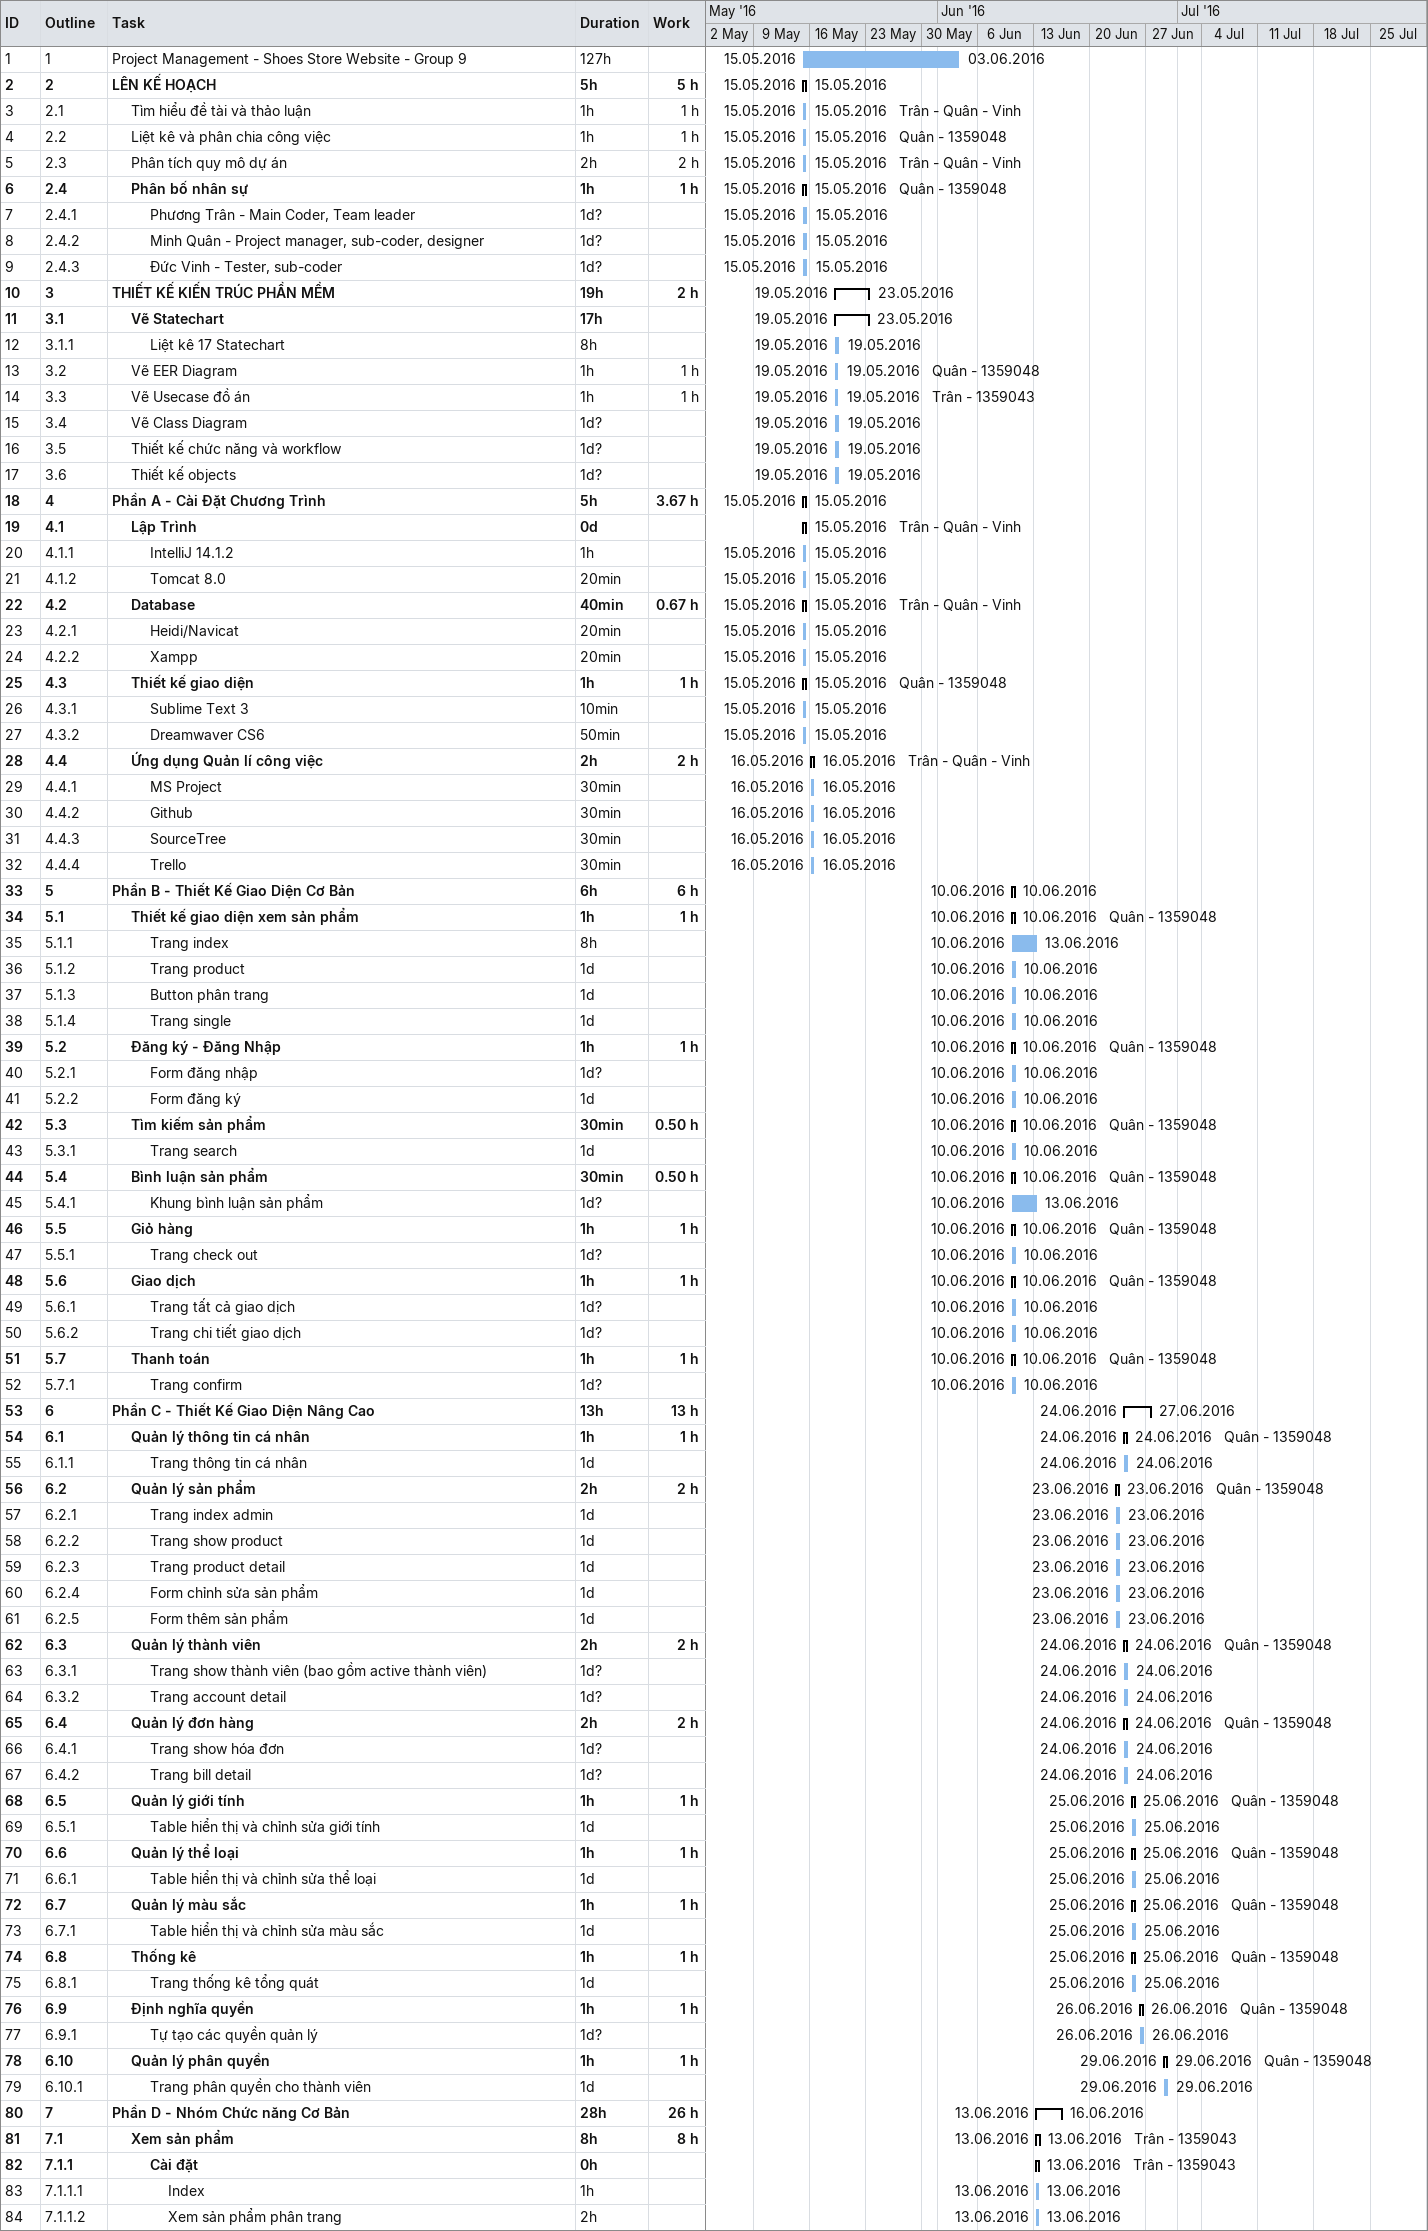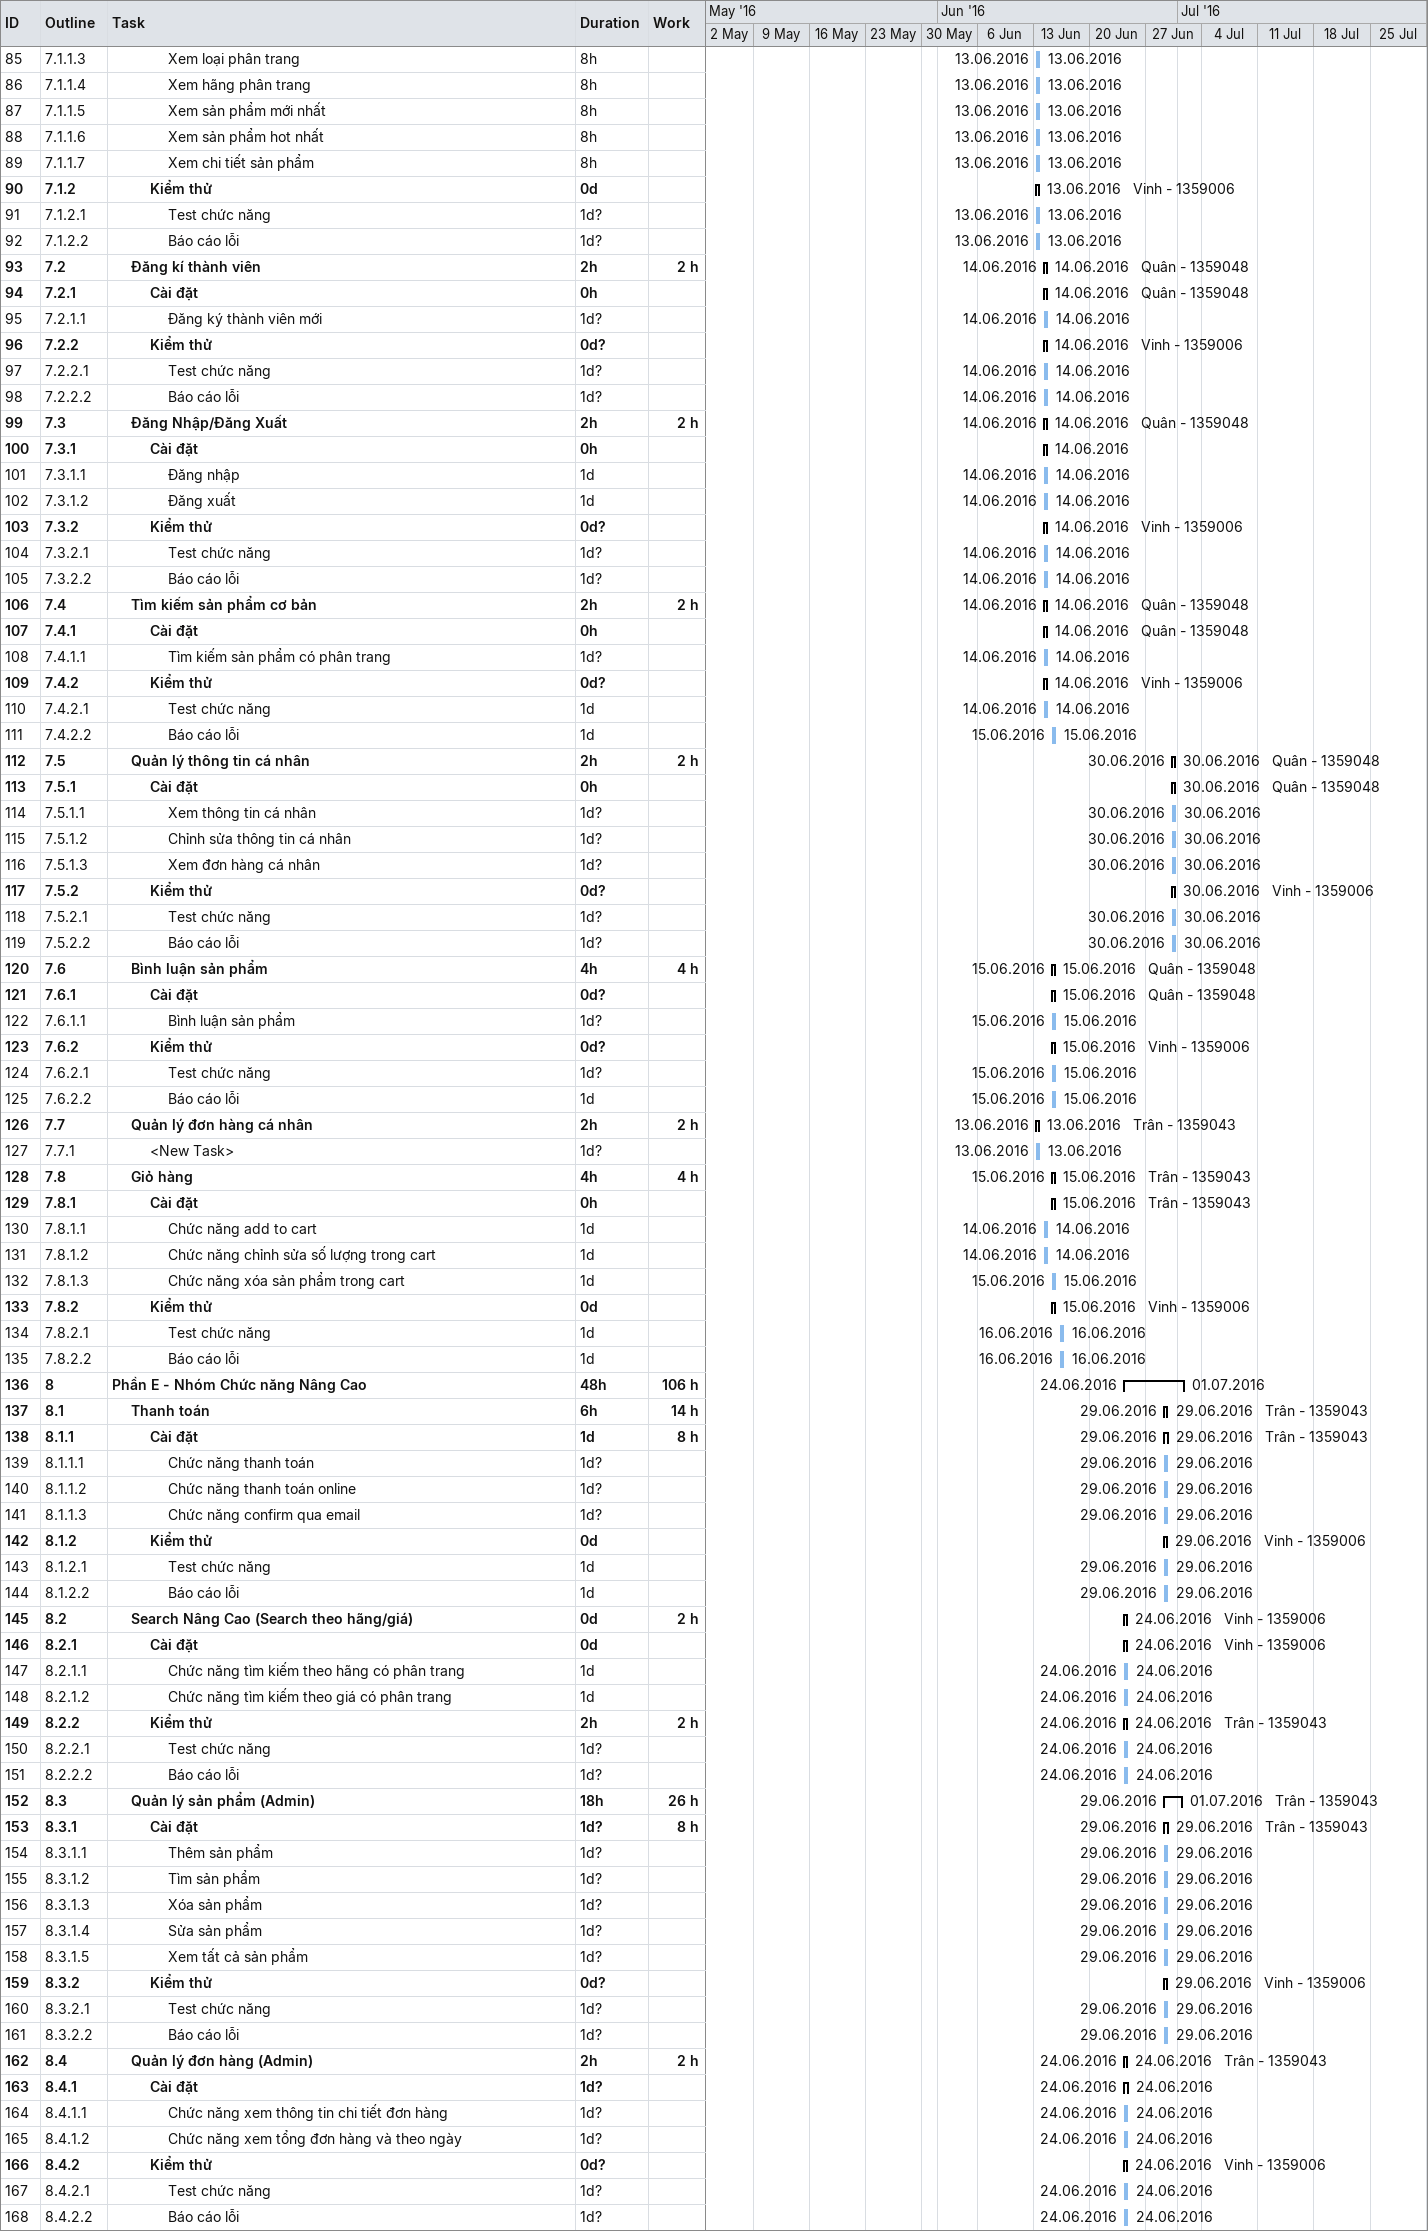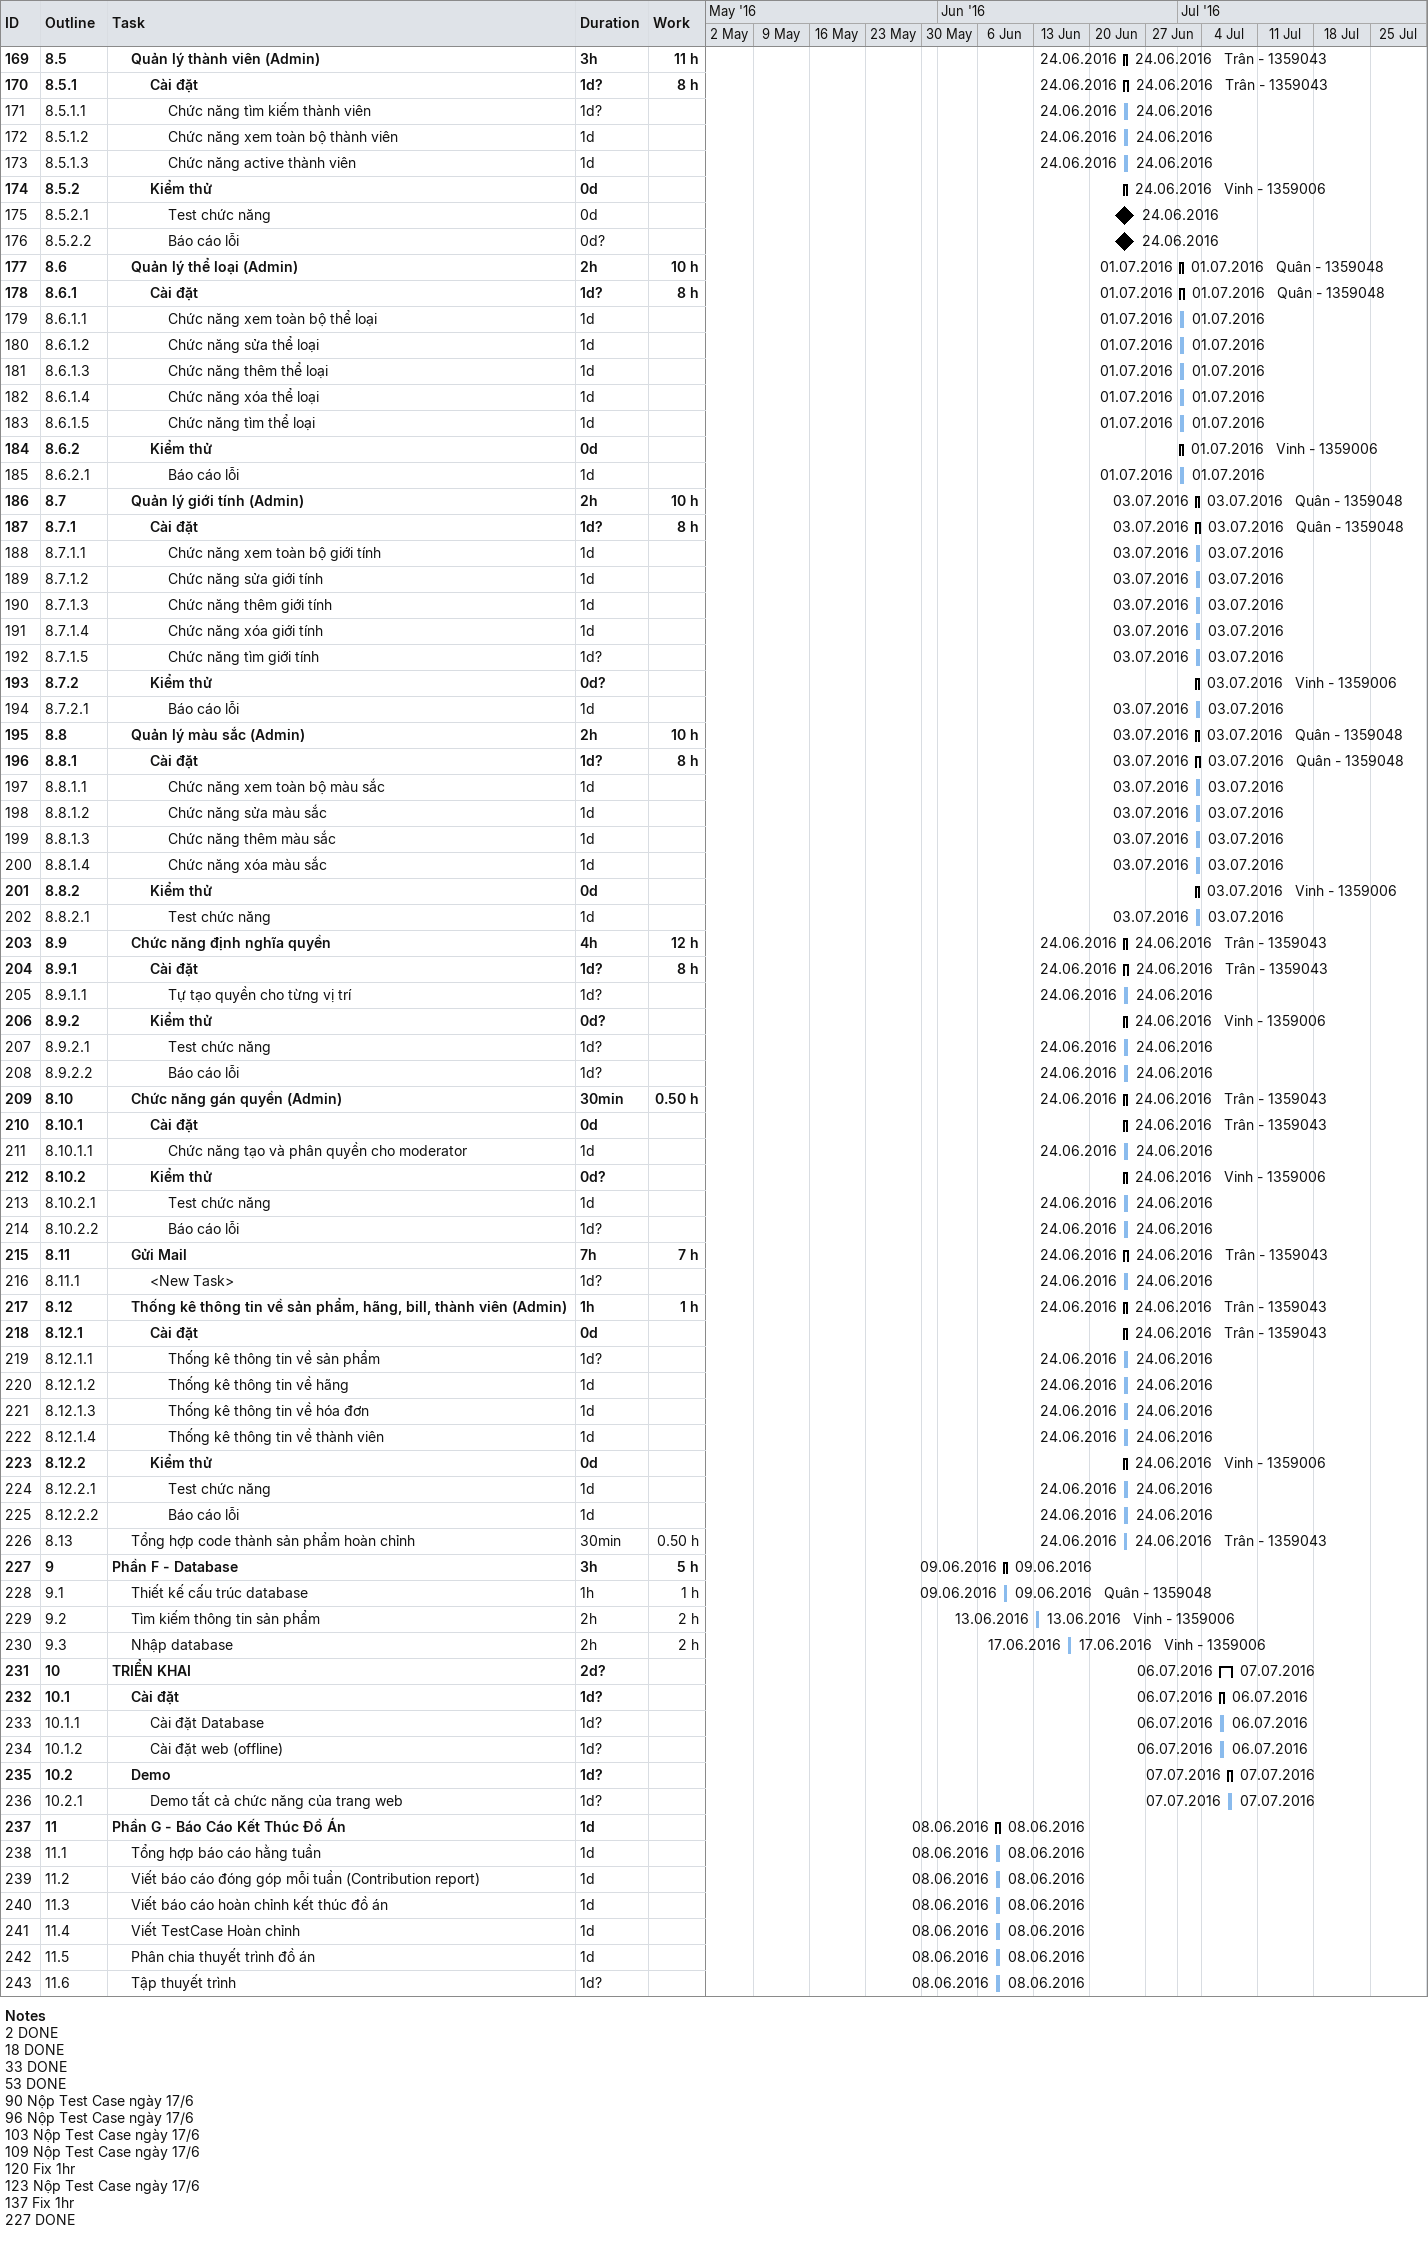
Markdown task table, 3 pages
| ID | WBS | Task | Duration | Start | Finish | Resources | Work (h) |
|---|---|---|---|---|---|---|---|
| 1 | 1 | Project Management - Shoes Store Website - Group 9 | 127h | 2016-05-15 | 2016-06-03 |  |  |
| 2 | 2 | **LÊN KẾ HOẠCH** | 5h | 2016-05-15 | 2016-05-15 |  | 5 |
| 3 | 2.1 | Tìm hiểu đề tài và thảo luận | 1h | 2016-05-15 | 2016-05-15 | Trân - Quân - Vinh | 1 |
| 4 | 2.2 | Liệt kê và phân chia công việc | 1h | 2016-05-15 | 2016-05-15 | Quân - 1359048 | 1 |
| 5 | 2.3 | Phân tích quy mô dự án | 2h | 2016-05-15 | 2016-05-15 | Trân - Quân - Vinh | 2 |
| 6 | 2.4 | **Phân bố nhân sự** | 1h | 2016-05-15 | 2016-05-15 | Quân - 1359048 | 1 |
| 7 | 2.4.1 | Phương Trân - Main Coder, Team leader | 1d? | 2016-05-15 | 2016-05-15 |  |  |
| 8 | 2.4.2 | Minh Quân - Project manager, sub-coder, designer | 1d? | 2016-05-15 | 2016-05-15 |  |  |
| 9 | 2.4.3 | Đức Vinh - Tester, sub-coder | 1d? | 2016-05-15 | 2016-05-15 |  |  |
| 10 | 3 | **THIẾT KẾ KIẾN TRÚC PHẦN MỀM** | 19h | 2016-05-19 | 2016-05-23 |  | 2 |
| 11 | 3.1 | **Vẽ Statechart** | 17h | 2016-05-19 | 2016-05-23 |  |  |
| 12 | 3.1.1 | Liệt kê 17 Statechart | 8h | 2016-05-19 | 2016-05-19 |  |  |
| 13 | 3.2 | Vẽ EER Diagram | 1h | 2016-05-19 | 2016-05-19 | Quân - 1359048 | 1 |
| 14 | 3.3 | Vẽ Usecase đồ án | 1h | 2016-05-19 | 2016-05-19 | Trân - 1359043 | 1 |
| 15 | 3.4 | Vẽ Class Diagram | 1d? | 2016-05-19 | 2016-05-19 |  |  |
| 16 | 3.5 | Thiết kế chức năng và workflow | 1d? | 2016-05-19 | 2016-05-19 |  |  |
| 17 | 3.6 | Thiết kế objects | 1d? | 2016-05-19 | 2016-05-19 |  |  |
| 18 | 4 | **Phần A - Cài Đặt Chương Trình** | 5h | 2016-05-15 | 2016-05-15 |  | 3.67 |
| 19 | 4.1 | **Lập Trình** | 0d | 2016-05-15 | 2016-05-15 | Trân - Quân - Vinh |  |
| 20 | 4.1.1 | IntelliJ 14.1.2 | 1h | 2016-05-15 | 2016-05-15 |  |  |
| 21 | 4.1.2 | Tomcat 8.0 | 20min | 2016-05-15 | 2016-05-15 |  |  |
| 22 | 4.2 | **Database** | 40min | 2016-05-15 | 2016-05-15 | Trân - Quân - Vinh | 0.67 |
| 23 | 4.2.1 | Heidi/Navicat | 20min | 2016-05-15 | 2016-05-15 |  |  |
| 24 | 4.2.2 | Xampp | 20min | 2016-05-15 | 2016-05-15 |  |  |
| 25 | 4.3 | **Thiết kế giao diện** | 1h | 2016-05-15 | 2016-05-15 | Quân - 1359048 | 1 |
| 26 | 4.3.1 | Sublime Text 3 | 10min | 2016-05-15 | 2016-05-15 |  |  |
| 27 | 4.3.2 | Dreamwaver CS6 | 50min | 2016-05-15 | 2016-05-15 |  |  |
| 28 | 4.4 | **Ứng dụng Quản lí công việc** | 2h | 2016-05-16 | 2016-05-16 | Trân - Quân - Vinh | 2 |
| 29 | 4.4.1 | MS Project | 30min | 2016-05-16 | 2016-05-16 |  |  |
| 30 | 4.4.2 | Github | 30min | 2016-05-16 | 2016-05-16 |  |  |
| 31 | 4.4.3 | SourceTree | 30min | 2016-05-16 | 2016-05-16 |  |  |
| 32 | 4.4.4 | Trello | 30min | 2016-05-16 | 2016-05-16 |  |  |
| 33 | 5 | **Phần B - Thiết Kế Giao Diện Cơ Bản** | 6h | 2016-06-10 | 2016-06-10 |  | 6 |
| 34 | 5.1 | **Thiết kế giao diện xem sản phẩm** | 1h | 2016-06-10 | 2016-06-10 | Quân - 1359048 | 1 |
| 35 | 5.1.1 | Trang index | 8h | 2016-06-10 | 2016-06-13 |  |  |
| 36 | 5.1.2 | Trang product | 1d | 2016-06-10 | 2016-06-10 |  |  |
| 37 | 5.1.3 | Button phân trang | 1d | 2016-06-10 | 2016-06-10 |  |  |
| 38 | 5.1.4 | Trang single | 1d | 2016-06-10 | 2016-06-10 |  |  |
| 39 | 5.2 | **Đăng ký - Đăng Nhập** | 1h | 2016-06-10 | 2016-06-10 | Quân - 1359048 | 1 |
| 40 | 5.2.1 | Form đăng nhập | 1d? | 2016-06-10 | 2016-06-10 |  |  |
| 41 | 5.2.2 | Form đăng ký | 1d | 2016-06-10 | 2016-06-10 |  |  |
| 42 | 5.3 | **Tìm kiếm sản phẩm** | 30min | 2016-06-10 | 2016-06-10 | Quân - 1359048 | 0.50 |
| 43 | 5.3.1 | Trang search | 1d | 2016-06-10 | 2016-06-10 |  |  |
| 44 | 5.4 | **Bình luận sản phẩm** | 30min | 2016-06-10 | 2016-06-10 | Quân - 1359048 | 0.50 |
| 45 | 5.4.1 | Khung bình luận sản phẩm | 1d? | 2016-06-10 | 2016-06-13 |  |  |
| 46 | 5.5 | **Giỏ hàng** | 1h | 2016-06-10 | 2016-06-10 | Quân - 1359048 | 1 |
| 47 | 5.5.1 | Trang check out | 1d? | 2016-06-10 | 2016-06-10 |  |  |
| 48 | 5.6 | **Giao dịch** | 1h | 2016-06-10 | 2016-06-10 | Quân - 1359048 | 1 |
| 49 | 5.6.1 | Trang tất cả giao dịch | 1d? | 2016-06-10 | 2016-06-10 |  |  |
| 50 | 5.6.2 | Trang chi tiết giao dịch | 1d? | 2016-06-10 | 2016-06-10 |  |  |
| 51 | 5.7 | **Thanh toán** | 1h | 2016-06-10 | 2016-06-10 | Quân - 1359048 | 1 |
| 52 | 5.7.1 | Trang confirm | 1d? | 2016-06-10 | 2016-06-10 |  |  |
| 53 | 6 | **Phần C - Thiết Kế Giao Diện Nâng Cao** | 13h | 2016-06-24 | 2016-06-27 |  | 13 |
| 54 | 6.1 | **Quản lý thông tin cá nhân** | 1h | 2016-06-24 | 2016-06-24 | Quân - 1359048 | 1 |
| 55 | 6.1.1 | Trang thông tin cá nhân | 1d | 2016-06-24 | 2016-06-24 |  |  |
| 56 | 6.2 | **Quản lý sản phẩm** | 2h | 2016-06-23 | 2016-06-23 | Quân - 1359048 | 2 |
| 57 | 6.2.1 | Trang index admin | 1d | 2016-06-23 | 2016-06-23 |  |  |
| 58 | 6.2.2 | Trang show product | 1d | 2016-06-23 | 2016-06-23 |  |  |
| 59 | 6.2.3 | Trang product detail | 1d | 2016-06-23 | 2016-06-23 |  |  |
| 60 | 6.2.4 | Form chỉnh sửa sản phẩm | 1d | 2016-06-23 | 2016-06-23 |  |  |
| 61 | 6.2.5 | Form thêm sản phẩm | 1d | 2016-06-23 | 2016-06-23 |  |  |
| 62 | 6.3 | **Quản lý thành viên** | 2h | 2016-06-24 | 2016-06-24 | Quân - 1359048 | 2 |
| 63 | 6.3.1 | Trang show thành viên (bao gồm active thành viên) | 1d? | 2016-06-24 | 2016-06-24 |  |  |
| 64 | 6.3.2 | Trang account detail | 1d? | 2016-06-24 | 2016-06-24 |  |  |
| 65 | 6.4 | **Quản lý đơn hàng** | 2h | 2016-06-24 | 2016-06-24 | Quân - 1359048 | 2 |
| 66 | 6.4.1 | Trang show hóa đơn | 1d? | 2016-06-24 | 2016-06-24 |  |  |
| 67 | 6.4.2 | Trang bill detail | 1d? | 2016-06-24 | 2016-06-24 |  |  |
| 68 | 6.5 | **Quản lý giới tính** | 1h | 2016-06-25 | 2016-06-25 | Quân - 1359048 | 1 |
| 69 | 6.5.1 | Table hiển thị và chỉnh sửa giới tính | 1d | 2016-06-25 | 2016-06-25 |  |  |
| 70 | 6.6 | **Quản lý thể loại** | 1h | 2016-06-25 | 2016-06-25 | Quân - 1359048 | 1 |
| 71 | 6.6.1 | Table hiển thị và chỉnh sửa thể loại | 1d | 2016-06-25 | 2016-06-25 |  |  |
| 72 | 6.7 | **Quản lý màu sắc** | 1h | 2016-06-25 | 2016-06-25 | Quân - 1359048 | 1 |
| 73 | 6.7.1 | Table hiển thị và chỉnh sửa màu sắc | 1d | 2016-06-25 | 2016-06-25 |  |  |
| 74 | 6.8 | **Thống kê** | 1h | 2016-06-25 | 2016-06-25 | Quân - 1359048 | 1 |
| 75 | 6.8.1 | Trang thống kê tổng quát | 1d | 2016-06-25 | 2016-06-25 |  |  |
| 76 | 6.9 | **Định nghĩa quyền** | 1h | 2016-06-26 | 2016-06-26 | Quân - 1359048 | 1 |
| 77 | 6.9.1 | Tự tạo các quyền quản lý | 1d? | 2016-06-26 | 2016-06-26 |  |  |
| 78 | 6.10 | **Quản lý phân quyền** | 1h | 2016-06-29 | 2016-06-29 | Quân - 1359048 | 1 |
| 79 | 6.10.1 | Trang phân quyền cho thành viên | 1d | 2016-06-29 | 2016-06-29 |  |  |
| 80 | 7 | **Phần D - Nhóm Chức năng Cơ Bản** | 28h | 2016-06-13 | 2016-06-16 |  | 26 |
| 81 | 7.1 | **Xem sản phẩm** | 8h | 2016-06-13 | 2016-06-13 | Trân - 1359043 | 8 |
| 82 | 7.1.1 | **Cài đặt** | 0h | 2016-06-13 | 2016-06-13 | Trân - 1359043 |  |
| 83 | 7.1.1.1 | Index | 1h | 2016-06-13 | 2016-06-13 |  |  |
| 84 | 7.1.1.2 | Xem sản phẩm phân trang | 2h | 2016-06-13 | 2016-06-13 |  |  |
| 85 | 7.1.1.3 | Xem loại phân trang | 8h | 2016-06-13 | 2016-06-13 |  |  |
| 86 | 7.1.1.4 | Xem hãng phân trang | 8h | 2016-06-13 | 2016-06-13 |  |  |
| 87 | 7.1.1.5 | Xem sản phẩm mới nhất | 8h | 2016-06-13 | 2016-06-13 |  |  |
| 88 | 7.1.1.6 | Xem sản phẩm hot nhất | 8h | 2016-06-13 | 2016-06-13 |  |  |
| 89 | 7.1.1.7 | Xem chi tiết sản phẩm | 8h | 2016-06-13 | 2016-06-13 |  |  |
| 90 | 7.1.2 | **Kiểm thử** | 0d | 2016-06-13 | 2016-06-13 | Vinh - 1359006 |  |
| 91 | 7.1.2.1 | Test chức năng | 1d? | 2016-06-13 | 2016-06-13 |  |  |
| 92 | 7.1.2.2 | Báo cáo lỗi | 1d? | 2016-06-13 | 2016-06-13 |  |  |
| 93 | 7.2 | **Đăng kí thành viên** | 2h | 2016-06-14 | 2016-06-14 | Quân - 1359048 | 2 |
| 94 | 7.2.1 | **Cài đặt** | 0h | 2016-06-14 | 2016-06-14 | Quân - 1359048 |  |
| 95 | 7.2.1.1 | Đăng ký thành viên mới | 1d? | 2016-06-14 | 2016-06-14 |  |  |
| 96 | 7.2.2 | **Kiểm thử** | 0d? | 2016-06-14 | 2016-06-14 | Vinh - 1359006 |  |
| 97 | 7.2.2.1 | Test chức năng | 1d? | 2016-06-14 | 2016-06-14 |  |  |
| 98 | 7.2.2.2 | Báo cáo lỗi | 1d? | 2016-06-14 | 2016-06-14 |  |  |
| 99 | 7.3 | **Đăng Nhập/Đăng Xuất** | 2h | 2016-06-14 | 2016-06-14 | Quân - 1359048 | 2 |
| 100 | 7.3.1 | **Cài đặt** | 0h | 2016-06-14 | 2016-06-14 |  |  |
| 101 | 7.3.1.1 | Đăng nhập | 1d | 2016-06-14 | 2016-06-14 |  |  |
| 102 | 7.3.1.2 | Đăng xuất | 1d | 2016-06-14 | 2016-06-14 |  |  |
| 103 | 7.3.2 | **Kiểm thử** | 0d? | 2016-06-14 | 2016-06-14 | Vinh - 1359006 |  |
| 104 | 7.3.2.1 | Test chức năng | 1d? | 2016-06-14 | 2016-06-14 |  |  |
| 105 | 7.3.2.2 | Báo cáo lỗi | 1d? | 2016-06-14 | 2016-06-14 |  |  |
| 106 | 7.4 | **Tìm kiếm sản phẩm cơ bản** | 2h | 2016-06-14 | 2016-06-14 | Quân - 1359048 | 2 |
| 107 | 7.4.1 | **Cài đặt** | 0h | 2016-06-14 | 2016-06-14 | Quân - 1359048 |  |
| 108 | 7.4.1.1 | Tìm kiếm sản phẩm có phân trang | 1d? | 2016-06-14 | 2016-06-14 |  |  |
| 109 | 7.4.2 | **Kiểm thử** | 0d? | 2016-06-14 | 2016-06-14 | Vinh - 1359006 |  |
| 110 | 7.4.2.1 | Test chức năng | 1d | 2016-06-14 | 2016-06-14 |  |  |
| 111 | 7.4.2.2 | Báo cáo lỗi | 1d | 2016-06-15 | 2016-06-15 |  |  |
| 112 | 7.5 | **Quản lý thông tin cá nhân** | 2h | 2016-06-30 | 2016-06-30 | Quân - 1359048 | 2 |
| 113 | 7.5.1 | **Cài đặt** | 0h | 2016-06-30 | 2016-06-30 | Quân - 1359048 |  |
| 114 | 7.5.1.1 | Xem thông tin cá nhân | 1d? | 2016-06-30 | 2016-06-30 |  |  |
| 115 | 7.5.1.2 | Chỉnh sửa thông tin cá nhân | 1d? | 2016-06-30 | 2016-06-30 |  |  |
| 116 | 7.5.1.3 | Xem đơn hàng cá nhân | 1d? | 2016-06-30 | 2016-06-30 |  |  |
| 117 | 7.5.2 | **Kiểm thử** | 0d? | 2016-06-30 | 2016-06-30 | Vinh - 1359006 |  |
| 118 | 7.5.2.1 | Test chức năng | 1d? | 2016-06-30 | 2016-06-30 |  |  |
| 119 | 7.5.2.2 | Báo cáo lỗi | 1d? | 2016-06-30 | 2016-06-30 |  |  |
| 120 | 7.6 | **Bình luận sản phẩm** | 4h | 2016-06-15 | 2016-06-15 | Quân - 1359048 | 4 |
| 121 | 7.6.1 | **Cài đặt** | 0d? | 2016-06-15 | 2016-06-15 | Quân - 1359048 |  |
| 122 | 7.6.1.1 | Bình luận sản phẩm | 1d? | 2016-06-15 | 2016-06-15 |  |  |
| 123 | 7.6.2 | **Kiểm thử** | 0d? | 2016-06-15 | 2016-06-15 | Vinh - 1359006 |  |
| 124 | 7.6.2.1 | Test chức năng | 1d? | 2016-06-15 | 2016-06-15 |  |  |
| 125 | 7.6.2.2 | Báo cáo lỗi | 1d | 2016-06-15 | 2016-06-15 |  |  |
| 126 | 7.7 | **Quản lý đơn hàng cá nhân** | 2h | 2016-06-13 | 2016-06-13 | Trân - 1359043 | 2 |
| 127 | 7.7.1 | <New Task> | 1d? | 2016-06-13 | 2016-06-13 |  |  |
| 128 | 7.8 | **Giỏ hàng** | 4h | 2016-06-15 | 2016-06-15 | Trân - 1359043 | 4 |
| 129 | 7.8.1 | **Cài đặt** | 0h | 2016-06-15 | 2016-06-15 | Trân - 1359043 |  |
| 130 | 7.8.1.1 | Chức năng add to cart | 1d | 2016-06-14 | 2016-06-14 |  |  |
| 131 | 7.8.1.2 | Chức năng chỉnh sửa số lượng trong cart | 1d | 2016-06-14 | 2016-06-14 |  |  |
| 132 | 7.8.1.3 | Chức năng xóa sản phẩm trong cart | 1d | 2016-06-15 | 2016-06-15 |  |  |
| 133 | 7.8.2 | **Kiểm thử** | 0d | 2016-06-15 | 2016-06-15 | Vinh - 1359006 |  |
| 134 | 7.8.2.1 | Test chức năng | 1d | 2016-06-16 | 2016-06-16 |  |  |
| 135 | 7.8.2.2 | Báo cáo lỗi | 1d | 2016-06-16 | 2016-06-16 |  |  |
| 136 | 8 | **Phần E - Nhóm Chức năng Nâng Cao** | 48h | 2016-06-24 | 2016-07-01 |  | 106 |
| 137 | 8.1 | **Thanh toán** | 6h | 2016-06-29 | 2016-06-29 | Trân - 1359043 | 14 |
| 138 | 8.1.1 | **Cài đặt** | 1d | 2016-06-29 | 2016-06-29 | Trân - 1359043 | 8 |
| 139 | 8.1.1.1 | Chức năng thanh toán | 1d? | 2016-06-29 | 2016-06-29 |  |  |
| 140 | 8.1.1.2 | Chức năng thanh toán online | 1d? | 2016-06-29 | 2016-06-29 |  |  |
| 141 | 8.1.1.3 | Chức năng confirm qua email | 1d? | 2016-06-29 | 2016-06-29 |  |  |
| 142 | 8.1.2 | **Kiểm thử** | 0d | 2016-06-29 | 2016-06-29 | Vinh - 1359006 |  |
| 143 | 8.1.2.1 | Test chức năng | 1d | 2016-06-29 | 2016-06-29 |  |  |
| 144 | 8.1.2.2 | Báo cáo lỗi | 1d | 2016-06-29 | 2016-06-29 |  |  |
| 145 | 8.2 | **Search Nâng Cao (Search theo hãng/giá)** | 0d | 2016-06-24 | 2016-06-24 | Vinh - 1359006 | 2 |
| 146 | 8.2.1 | **Cài đặt** | 0d | 2016-06-24 | 2016-06-24 | Vinh - 1359006 |  |
| 147 | 8.2.1.1 | Chức năng tìm kiếm theo hãng có phân trang | 1d | 2016-06-24 | 2016-06-24 |  |  |
| 148 | 8.2.1.2 | Chức năng tìm kiếm theo giá có phân trang | 1d | 2016-06-24 | 2016-06-24 |  |  |
| 149 | 8.2.2 | **Kiểm thử** | 2h | 2016-06-24 | 2016-06-24 | Trân - 1359043 | 2 |
| 150 | 8.2.2.1 | Test chức năng | 1d? | 2016-06-24 | 2016-06-24 |  |  |
| 151 | 8.2.2.2 | Báo cáo lỗi | 1d? | 2016-06-24 | 2016-06-24 |  |  |
| 152 | 8.3 | **Quản lý sản phẩm (Admin)** | 18h | 2016-06-29 | 2016-07-01 | Trân - 1359043 | 26 |
| 153 | 8.3.1 | **Cài đặt** | 1d? | 2016-06-29 | 2016-06-29 | Trân - 1359043 | 8 |
| 154 | 8.3.1.1 | Thêm sản phẩm | 1d? | 2016-06-29 | 2016-06-29 |  |  |
| 155 | 8.3.1.2 | Tìm sản phẩm | 1d? | 2016-06-29 | 2016-06-29 |  |  |
| 156 | 8.3.1.3 | Xóa sản phẩm | 1d? | 2016-06-29 | 2016-06-29 |  |  |
| 157 | 8.3.1.4 | Sửa sản phẩm | 1d? | 2016-06-29 | 2016-06-29 |  |  |
| 158 | 8.3.1.5 | Xem tất cả sản phẩm | 1d? | 2016-06-29 | 2016-06-29 |  |  |
| 159 | 8.3.2 | **Kiểm thử** | 0d? | 2016-06-29 | 2016-06-29 | Vinh - 1359006 |  |
| 160 | 8.3.2.1 | Test chức năng | 1d? | 2016-06-29 | 2016-06-29 |  |  |
| 161 | 8.3.2.2 | Báo cáo lỗi | 1d? | 2016-06-29 | 2016-06-29 |  |  |
| 162 | 8.4 | **Quản lý đơn hàng (Admin)** | 2h | 2016-06-24 | 2016-06-24 | Trân - 1359043 | 2 |
| 163 | 8.4.1 | **Cài đặt** | 1d? | 2016-06-24 | 2016-06-24 |  |  |
| 164 | 8.4.1.1 | Chức năng xem thông tin chi tiết đơn hàng | 1d? | 2016-06-24 | 2016-06-24 |  |  |
| 165 | 8.4.1.2 | Chức năng xem tổng đơn hàng và theo ngày | 1d? | 2016-06-24 | 2016-06-24 |  |  |
| 166 | 8.4.2 | **Kiểm thử** | 0d? | 2016-06-24 | 2016-06-24 | Vinh - 1359006 |  |
| 167 | 8.4.2.1 | Test chức năng | 1d? | 2016-06-24 | 2016-06-24 |  |  |
| 168 | 8.4.2.2 | Báo cáo lỗi | 1d? | 2016-06-24 | 2016-06-24 |  |  |
| 169 | 8.5 | **Quản lý thành viên (Admin)** | 3h | 2016-06-24 | 2016-06-24 | Trân - 1359043 | 11 |
| 170 | 8.5.1 | **Cài đặt** | 1d? | 2016-06-24 | 2016-06-24 | Trân - 1359043 | 8 |
| 171 | 8.5.1.1 | Chức năng tìm kiếm thành viên | 1d? | 2016-06-24 | 2016-06-24 |  |  |
| 172 | 8.5.1.2 | Chức năng xem toàn bộ thành viên | 1d | 2016-06-24 | 2016-06-24 |  |  |
| 173 | 8.5.1.3 | Chức năng active thành viên | 1d | 2016-06-24 | 2016-06-24 |  |  |
| 174 | 8.5.2 | **Kiểm thử** | 0d | 2016-06-24 | 2016-06-24 | Vinh - 1359006 |  |
| 175 | 8.5.2.1 | Test chức năng | 0d | 2016-06-24 | 2016-06-24 |  |  |
| 176 | 8.5.2.2 | Báo cáo lỗi | 0d? | 2016-06-24 | 2016-06-24 |  |  |
| 177 | 8.6 | **Quản lý thể loại (Admin)** | 2h | 2016-07-01 | 2016-07-01 | Quân - 1359048 | 10 |
| 178 | 8.6.1 | **Cài đặt** | 1d? | 2016-07-01 | 2016-07-01 | Quân - 1359048 | 8 |
| 179 | 8.6.1.1 | Chức năng xem toàn bộ thể loại | 1d | 2016-07-01 | 2016-07-01 |  |  |
| 180 | 8.6.1.2 | Chức năng sửa thể loại | 1d | 2016-07-01 | 2016-07-01 |  |  |
| 181 | 8.6.1.3 | Chức năng thêm thể loại | 1d | 2016-07-01 | 2016-07-01 |  |  |
| 182 | 8.6.1.4 | Chức năng xóa thể loại | 1d | 2016-07-01 | 2016-07-01 |  |  |
| 183 | 8.6.1.5 | Chức năng tìm thể loại | 1d | 2016-07-01 | 2016-07-01 |  |  |
| 184 | 8.6.2 | **Kiểm thử** | 0d | 2016-07-01 | 2016-07-01 | Vinh - 1359006 |  |
| 185 | 8.6.2.1 | Báo cáo lỗi | 1d | 2016-07-01 | 2016-07-01 |  |  |
| 186 | 8.7 | **Quản lý giới tính (Admin)** | 2h | 2016-07-03 | 2016-07-03 | Quân - 1359048 | 10 |
| 187 | 8.7.1 | **Cài đặt** | 1d? | 2016-07-03 | 2016-07-03 | Quân - 1359048 | 8 |
| 188 | 8.7.1.1 | Chức năng xem toàn bộ giới tính | 1d | 2016-07-03 | 2016-07-03 |  |  |
| 189 | 8.7.1.2 | Chức năng sửa giới tính | 1d | 2016-07-03 | 2016-07-03 |  |  |
| 190 | 8.7.1.3 | Chức năng thêm giới tính | 1d | 2016-07-03 | 2016-07-03 |  |  |
| 191 | 8.7.1.4 | Chức năng xóa giới tính | 1d | 2016-07-03 | 2016-07-03 |  |  |
| 192 | 8.7.1.5 | Chức năng tìm giới tính | 1d? | 2016-07-03 | 2016-07-03 |  |  |
| 193 | 8.7.2 | **Kiểm thử** | 0d? | 2016-07-03 | 2016-07-03 | Vinh - 1359006 |  |
| 194 | 8.7.2.1 | Báo cáo lỗi | 1d | 2016-07-03 | 2016-07-03 |  |  |
| 195 | 8.8 | **Quản lý màu sắc (Admin)** | 2h | 2016-07-03 | 2016-07-03 | Quân - 1359048 | 10 |
| 196 | 8.8.1 | **Cài đặt** | 1d? | 2016-07-03 | 2016-07-03 | Quân - 1359048 | 8 |
| 197 | 8.8.1.1 | Chức năng xem toàn bộ màu sắc | 1d | 2016-07-03 | 2016-07-03 |  |  |
| 198 | 8.8.1.2 | Chức năng sửa màu sắc | 1d | 2016-07-03 | 2016-07-03 |  |  |
| 199 | 8.8.1.3 | Chức năng thêm màu sắc | 1d | 2016-07-03 | 2016-07-03 |  |  |
| 200 | 8.8.1.4 | Chức năng xóa màu sắc | 1d | 2016-07-03 | 2016-07-03 |  |  |
| 201 | 8.8.2 | **Kiểm thử** | 0d | 2016-07-03 | 2016-07-03 | Vinh - 1359006 |  |
| 202 | 8.8.2.1 | Test chức năng | 1d | 2016-07-03 | 2016-07-03 |  |  |
| 203 | 8.9 | **Chức năng định nghĩa quyền** | 4h | 2016-06-24 | 2016-06-24 | Trân - 1359043 | 12 |
| 204 | 8.9.1 | **Cài đặt** | 1d? | 2016-06-24 | 2016-06-24 | Trân - 1359043 | 8 |
| 205 | 8.9.1.1 | Tự tạo quyền cho từng vị trí | 1d? | 2016-06-24 | 2016-06-24 |  |  |
| 206 | 8.9.2 | **Kiểm thử** | 0d? | 2016-06-24 | 2016-06-24 | Vinh - 1359006 |  |
| 207 | 8.9.2.1 | Test chức năng | 1d? | 2016-06-24 | 2016-06-24 |  |  |
| 208 | 8.9.2.2 | Báo cáo lỗi | 1d? | 2016-06-24 | 2016-06-24 |  |  |
| 209 | 8.10 | **Chức năng gán quyền (Admin)** | 30min | 2016-06-24 | 2016-06-24 | Trân - 1359043 | 0.50 |
| 210 | 8.10.1 | **Cài đặt** | 0d | 2016-06-24 | 2016-06-24 | Trân - 1359043 |  |
| 211 | 8.10.1.1 | Chức năng tạo và phân quyền cho moderator | 1d | 2016-06-24 | 2016-06-24 |  |  |
| 212 | 8.10.2 | **Kiểm thử** | 0d? | 2016-06-24 | 2016-06-24 | Vinh - 1359006 |  |
| 213 | 8.10.2.1 | Test chức năng | 1d | 2016-06-24 | 2016-06-24 |  |  |
| 214 | 8.10.2.2 | Báo cáo lỗi | 1d? | 2016-06-24 | 2016-06-24 |  |  |
| 215 | 8.11 | **Gửi Mail** | 7h | 2016-06-24 | 2016-06-24 | Trân - 1359043 | 7 |
| 216 | 8.11.1 | <New Task> | 1d? | 2016-06-24 | 2016-06-24 |  |  |
| 217 | 8.12 | **Thống kê thông tin về sản phẩm, hãng, bill, thành viên (Admin)** | 1h | 2016-06-24 | 2016-06-24 | Trân - 1359043 | 1 |
| 218 | 8.12.1 | **Cài đặt** | 0d | 2016-06-24 | 2016-06-24 | Trân - 1359043 |  |
| 219 | 8.12.1.1 | Thống kê thông tin về sản phẩm | 1d? | 2016-06-24 | 2016-06-24 |  |  |
| 220 | 8.12.1.2 | Thống kê thông tin về hãng | 1d | 2016-06-24 | 2016-06-24 |  |  |
| 221 | 8.12.1.3 | Thống kê thông tin về hóa đơn | 1d | 2016-06-24 | 2016-06-24 |  |  |
| 222 | 8.12.1.4 | Thống kê thông tin về thành viên | 1d | 2016-06-24 | 2016-06-24 |  |  |
| 223 | 8.12.2 | **Kiểm thử** | 0d | 2016-06-24 | 2016-06-24 | Vinh - 1359006 |  |
| 224 | 8.12.2.1 | Test chức năng | 1d | 2016-06-24 | 2016-06-24 |  |  |
| 225 | 8.12.2.2 | Báo cáo lỗi | 1d | 2016-06-24 | 2016-06-24 |  |  |
| 226 | 8.13 | Tổng hợp code thành sản phẩm hoàn chỉnh | 30min | 2016-06-24 | 2016-06-24 | Trân - 1359043 | 0.50 |
| 227 | 9 | **Phần F - Database** | 3h | 2016-06-09 | 2016-06-09 |  | 5 |
| 228 | 9.1 | Thiết kế cấu trúc database | 1h | 2016-06-09 | 2016-06-09 | Quân - 1359048 | 1 |
| 229 | 9.2 | Tìm kiếm thông tin sản phẩm | 2h | 2016-06-13 | 2016-06-13 | Vinh - 1359006 | 2 |
| 230 | 9.3 | Nhập database | 2h | 2016-06-17 | 2016-06-17 | Vinh - 1359006 | 2 |
| 231 | 10 | **TRIỂN KHAI** | 2d? | 2016-07-06 | 2016-07-07 |  |  |
| 232 | 10.1 | **Cài đặt** | 1d? | 2016-07-06 | 2016-07-06 |  |  |
| 233 | 10.1.1 | Cài đặt Database | 1d? | 2016-07-06 | 2016-07-06 |  |  |
| 234 | 10.1.2 | Cài đặt web (offline) | 1d? | 2016-07-06 | 2016-07-06 |  |  |
| 235 | 10.2 | **Demo** | 1d? | 2016-07-07 | 2016-07-07 |  |  |
| 236 | 10.2.1 | Demo tất cả chức năng của trang web | 1d? | 2016-07-07 | 2016-07-07 |  |  |
| 237 | 11 | **Phần G - Báo Cáo Kết Thúc Đồ Án** | 1d | 2016-06-08 | 2016-06-08 |  |  |
| 238 | 11.1 | Tổng hợp báo cáo hằng tuần | 1d | 2016-06-08 | 2016-06-08 |  |  |
| 239 | 11.2 | Viết báo cáo đóng góp mỗi tuần (Contribution report) | 1d | 2016-06-08 | 2016-06-08 |  |  |
| 240 | 11.3 | Viết báo cáo hoàn chỉnh kết thúc đồ án | 1d | 2016-06-08 | 2016-06-08 |  |  |
| 241 | 11.4 | Viết TestCase Hoàn chỉnh | 1d | 2016-06-08 | 2016-06-08 |  |  |
| 242 | 11.5 | Phân chia thuyết trình đồ án | 1d | 2016-06-08 | 2016-06-08 |  |  |
| 243 | 11.6 | Tập thuyết trình | 1d? | 2016-06-08 | 2016-06-08 |  |  |

Notes
- 2: DONE
- 18: DONE
- 33: DONE
- 53: DONE
- 90: Nộp Test Case ngày 17/6
- 96: Nộp Test Case ngày 17/6
- 103: Nộp Test Case ngày 17/6
- 109: Nộp Test Case ngày 17/6
- 120: Fix 1hr
- 123: Nộp Test Case ngày 17/6
- 137: Fix 1hr
- 227: DONE
